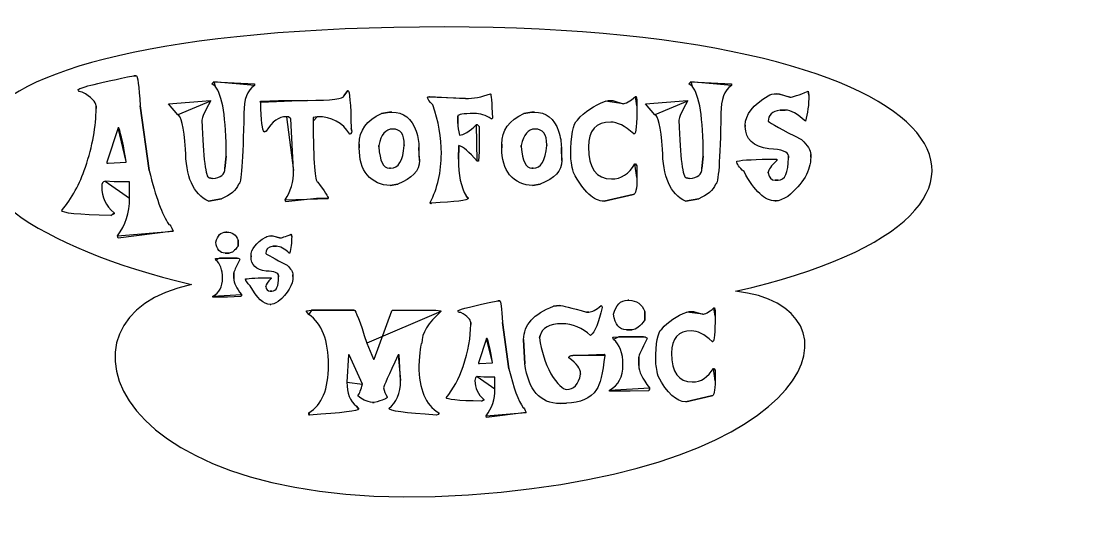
# Model space of a CAD drawing. Extents: x 0 to 471, y 0 to 188.
# Drawn here: x 199.1 to 470.8, y 31.2 to 158.7 of the extents above; entities that cross this region are included whole.
import ezdxf

# ---------------------------------------------------------------- set-up
doc = ezdxf.new("R2010")
doc.units = 0
doc.layers.add('mytext', color=7, linetype='CONTINUOUS')

msp = doc.modelspace()

# ---------------------------------------------------------------- linework, layer by layer
at = {"layer": 'mytext', "color": 7}
for points in [[(227.787987, 144.750074), (228.420455, 144.750074)], [(227.787987, 144.750074), (227.787987, 144.750074)], [(248.576944, 142.055213), (247.751985, 142.71518), (248.219462, 143.210152), (248.219462, 143.210152)], [(248.219462, 143.210152), (258.61394, 142.71518), (258.61394, 142.220208)], [(370.450829, 142.055213), (369.62587, 142.71518), (370.093346, 143.210152), (370.093346, 143.210152)], [(370.093346, 143.210152), (380.487832, 142.71518), (380.487832, 142.220208)], [(281.492792, 139.607894), (282.482743, 140.955324), (282.482743, 140.955268)], [(302.85922, 139.250407), (303.354196, 139.415402), (312.566233, 138.92043)], [(318.918414, 140.102866), (318.918414, 140.102809)], [(356.014053, 139.415345), (356.179045, 139.415345), (356.344036, 138.590383), (356.344036, 137.077957)], [(356.014053, 139.415345), (356.014053, 139.415345)], [(392.064743, 140.130306), (392.72471, 140.130306), (395.419571, 139.277847)], [(400.06685, 140.790273), (400.259328, 139.80033)], [(400.06685, 140.790273), (400.06685, 140.790273)], [(218.163469, 136.390494), (218.163469, 137.022964)], [(229.465403, 137.022964), (231.747788, 120.523792)], [(239.034923, 134.713073), (236.69754, 137.545432), (247.394503, 138.370394), (247.394503, 138.205399)], [(260.263857, 137.930416), (260.098866, 138.122909), (260.263857, 138.260463), (264.773631, 138.452941), (272.143261, 138.452941)], [(348.314439, 138.260407), (348.974406, 138.425388), (350.156847, 138.425388), (352.824213, 137.60044)], [(360.908808, 134.713073), (358.571425, 137.545432), (369.268388, 138.370394), (369.268388, 138.205399)], [(394.237136, 135.950516), (392.917202, 135.950516)], [(268.623438, 120.551288), (267.963471, 133.750626), (267.303504, 134.273095), (266.78103, 134.273095)], [(274.645636, 134.273095), (273.655686, 134.080617), (273.655686, 133.090659)], [(291.062318, 135.098057), (293.097215, 135.455544), (293.097209, 135.455544)], [(293.097209, 135.455544), (293.757176, 135.455544)], [(310.558834, 134.410593), (310.558834, 132.568191)], [(319.41339, 133.915621), (319.248398, 133.750626), (319.083407, 133.750626)], [(327.470491, 135.098057), (329.505388, 135.455544), (329.505383, 135.455544)], [(329.505383, 135.455544), (330.16535, 135.455544)], [(223.800686, 131.385741), (220.885833, 122.61368), (220.885833, 122.393691), (221.298313, 122.393691), (225.890582, 122.61368), (225.890582, 122.806172)], [(224.020675, 131.385741), (223.800686, 131.385741), (223.800686, 131.385741)], [(261.583791, 130.58829), (261.116315, 130.423295)], [(283.3352, 131.248257), (283.500191, 130.58829)], [(315.398591, 132.2382), (315.563583, 132.2382), (316.058558, 131.743229), (316.058558, 125.391046), (315.893567, 122.86118), (315.563583, 122.86118)], [(384.035153, 131.770725), (384.035153, 132.100716)], [(355.684069, 129.900826), (355.519078, 129.900826)], [(285.397601, 126.271001), (285.397601, 127.260959)], [(290.402345, 126.930968), (290.402345, 126.600992), (290.402345, 126.600992)], [(296.919518, 126.930968), (296.919518, 127.095964)], [(300.631832, 126.4085), (300.631832, 124.59358), (300.76933, 123.081168)], [(310.888817, 126.875975), (310.888817, 126.710979), (310.723826, 123.383648)], [(321.805775, 126.271001), (321.805775, 127.260959)], [(326.810519, 126.930968), (326.810519, 126.600992), (326.810519, 126.600992)], [(333.327691, 126.930968), (333.327691, 127.095964)], [(337.040005, 126.4085), (337.040005, 124.59358), (337.177504, 123.081168)], [(251.079318, 120.991266), (251.409302, 124.181113)], [(372.953203, 120.991266), (373.283186, 124.181113)], [(391.899748, 123.411145), (392.064743, 123.411145), (392.064743, 123.081168)], [(395.062098, 123.741135), (395.062098, 124.236107)], [(400.754314, 124.566083), (400.754314, 123.906117)], [(293.097209, 121.073757), (293.427193, 121.073757)], [(329.505383, 121.073757), (329.835366, 121.073757)], [(355.849062, 122.201213), (356.014053, 122.201213), (356.344036, 121.706227), (356.344036, 118.681389)], [(389.89235, 120.056317), (389.89235, 119.891322)], [(226.743039, 113.401654), (226.743039, 117.581444), (222.755739, 117.581444), (220.473354, 117.801433)], [(247.06452, 118.653878), (247.889478, 118.4614)], [(295.242108, 117.058962), (293.262207, 116.701489)], [(331.650281, 117.058962), (329.670381, 116.701489)], [(368.938405, 118.653878), (369.763363, 118.4614)], [(391.70727, 118.048919), (392.394733, 118.048919)], [(355.354086, 114.336604), (347.984456, 112.659183)], [(250.25436, 113.291653), (246.899528, 112.631686)], [(277.477993, 113.374143), (274.480644, 113.374143), (266.616039, 112.521698), (266.451047, 113.044167)], [(303.876669, 112.191708), (303.684179, 111.999216), (303.519187, 112.191708), (303.519187, 112.329263)], [(312.703727, 114.006613), (313.226199, 113.511642), (313.226199, 113.346646)], [(372.128245, 113.291653), (368.773412, 112.631686)], [(391.899748, 112.714176), (391.70727, 112.714176)], [(222.755739, 109.661842), (222.755739, 109.441853), (221.93078, 109.029372)], [(237.824983, 105.042074), (223.800686, 103.17216), (223.608197, 103.80463)], [(251.344815, 104.74565), (251.556113, 104.74565)], [(251.344815, 104.74565), (251.344815, 104.74565)], [(262.895753, 103.812415), (263.318348, 103.812415), (265.043945, 103.266562)], [(268.01972, 104.235011), (268.142977, 103.601122)], [(268.01972, 104.235011), (268.01972, 104.235011)], [(254.443847, 102.720709), (254.443847, 101.206416)], [(264.286795, 101.135979), (263.441605, 101.135979)], [(248.75642, 97.579138), (248.668376, 98.001733), (249.742473, 98.107384), (249.742476, 98.107384)], [(249.742476, 98.107384), (254.23255, 98.107384)], [(252.190006, 99.392777), (251.11591, 99.392777)], [(257.754177, 98.459542), (257.754177, 98.670844)], [(253.369751, 94.374455), (253.369751, 92.87776)], [(262.790104, 93.106669), (262.895753, 93.106669), (262.895753, 92.895376)], [(264.81504, 93.317971), (264.81504, 93.634915)], [(268.459924, 93.846208), (268.459924, 93.423613)], [(261.50471, 90.958478), (261.50471, 90.852827)], [(262.666847, 89.673086), (263.10705, 89.673086)], [(255.306646, 88.810288), (255.306646, 88.475728), (255.183389, 88.370077), (255.183389, 88.264435), (251.767411, 88.158784), (248.016878, 88.158784), (248.016878, 88.370077)], [(320.81121, 87.191092), (321.280201, 87.191092)], [(320.81121, 87.191092), (320.81121, 87.191092)], [(353.986108, 87.314503), (354.282313, 87.314503)], [(353.986108, 87.314503), (353.986108, 87.314503)], [(262.790104, 86.257101), (262.666847, 86.257101)], [(272.5052, 83.686006), (271.937474, 84.451193), (271.937474, 84.623987), (273.245711, 84.821457), (273.245711, 84.821457)], [(273.245711, 84.821457), (284.131223, 84.821457)], [(287.315421, 76.379629), (289.018597, 72.257443), (289.191383, 72.257443), (293.708501, 84.623987), (293.881287, 84.821457), (304.964271, 84.821457), (306.272507, 84.623987), (306.272507, 84.451193)], [(335.053706, 85.808963), (336.559412, 85.981741), (336.559412, 85.981583)], [(343.446166, 84.327782), (344.063259, 84.327782)], [(358.33044, 84.475885), (358.33044, 82.353086)], [(369.117219, 84.327782), (369.709628, 84.475806), (370.771028, 84.475806), (373.165347, 83.735295)], [(376.028657, 85.364498), (376.176759, 85.364498), (376.324861, 84.623987), (376.324861, 83.266375)], [(376.028657, 85.364419), (376.028657, 85.364498)], [(313.899772, 81.168268), (313.899772, 81.637251)], [(322.020712, 81.637251), (323.649836, 69.789072)], [(355.170926, 79.810657), (353.66522, 79.810657)], [(317.9479, 77.589123), (315.849785, 71.294786), (315.849785, 71.121992), (316.145989, 71.121992), (319.453606, 71.294786), (319.453606, 71.418165)], [(318.120686, 77.589092), (317.9479, 77.589092), (317.9479, 77.589123)], [(327.697964, 71.097475), (327.401759, 77.268401)], [(331.597988, 78.304958), (331.449885, 77.71255)], [(350.357603, 77.26848), (350.234177, 77.860889), (351.739883, 78.008912), (351.739891, 78.008754)], [(351.739891, 78.008754), (358.034236, 78.008754)], [(375.732452, 76.823936), (375.58435, 76.823936)], [(286.204654, 65.864371), (282.822987, 73.368217), (282.625517, 73.368217), (282.255261, 66.432088)], [(295.954718, 66.802352), (295.584463, 73.368217), (295.386993, 73.368217)], [(339.990447, 73.220084), (347.963284, 73.516288), (348.111386, 73.368265), (348.111386, 73.220242)], [(338.953732, 72.602983), (338.953732, 72.775777)], [(356.824734, 72.775809), (356.824734, 70.677686)], [(341.965144, 68.431476), (341.965144, 68.554855)], [(375.880554, 69.912499), (376.028657, 69.912499), (376.324861, 69.468192), (376.324861, 66.752985)], [(320.070699, 64.679553), (320.070699, 67.666274), (317.207388, 67.666274), (315.55358, 67.839068)], [(359.539942, 64.975758), (359.539942, 64.506759), (359.367156, 64.358736), (359.367156, 64.210713), (354.578517, 64.06269), (349.320888, 64.06269), (349.320888, 64.358894)], [(375.436248, 62.852959), (368.821015, 61.347245)], [(284.698948, 60.236486), (285.266673, 59.495975)], [(289.191383, 61.174467), (288.821128, 61.174467)], [(317.207388, 61.989022), (317.207388, 61.816244), (316.61498, 61.520039)], [(338.361323, 61.051167), (336.707515, 60.927788)], [(272.677985, 57.990261), (272.5052, 58.187731), (272.5052, 58.557994)], [(305.704782, 58.557994), (305.704782, 58.360525)], [(328.018852, 58.656729), (317.9479, 57.323809), (317.824481, 57.768116)]]:
    msp.add_lwpolyline(points, close=True, dxfattribs=at)
for points in [[(381.573697, 89.651949), (470.754145, 109.907597), (439.402281, 158.674697), (300.818089, 157.192885)], [(300.818089, 157.192885), (158.643105, 155.669998), (161.521417, 110.871245), (242.515569, 91.332805)], [(213.571201, 141.202754), (214.267832, 141.807722), (219.006761, 142.990163), (227.787987, 144.750074)], [(228.420455, 144.750074), (228.787103, 144.750074), (229.135419, 142.174371), (229.465403, 137.022964)], [(251.409302, 124.181113), (251.409302, 133.933953), (250.465182, 139.891986), (248.576944, 142.055213)], [(258.61394, 142.220208), (256.817364, 141.046934), (255.919076, 138.700385), (255.919076, 135.180561)], [(373.283186, 124.181113), (373.283186, 133.933953), (372.339067, 139.891986), (370.450829, 142.055213)], [(380.487832, 142.220208), (378.691251, 141.046934), (377.79296, 138.700385), (377.79296, 135.180561)], [(214.616148, 140.570284), (213.919516, 140.570284), (213.571201, 140.781107), (213.571201, 141.202754)], [(218.163469, 137.022964), (218.163469, 138.06791), (216.981029, 139.25035), (214.616148, 140.570284)], [(272.143261, 138.452941), (278.376282, 138.452941), (281.492792, 138.837925), (281.492792, 139.607894)], [(282.482743, 140.955268), (282.941053, 140.955268), (283.225205, 137.719598), (283.3352, 131.248257)], [(304.206652, 137.270506), (303.308364, 138.187124), (302.85922, 138.847091), (302.85922, 139.250407)], [(312.566233, 138.92043), (314.564466, 138.92043), (316.68186, 139.314575), (318.918414, 140.102866)], [(318.918414, 140.102809), (319.101739, 140.102809), (319.266731, 138.040413), (319.41339, 133.915621)], [(352.824213, 137.60044), (353.429183, 137.60044), (354.492463, 138.205408), (356.014053, 139.415345)], [(384.035153, 132.100716), (384.035153, 134.813908), (385.987552, 137.316282), (389.89235, 139.607838)], [(389.89235, 139.607838), (390.442325, 139.95615), (391.166456, 140.130306), (392.064743, 140.130306)], [(395.419571, 139.277847), (396.171208, 139.277847), (397.720301, 139.781989), (400.06685, 140.790273)], [(400.259328, 139.80033), (400.259328, 137.343784), (399.97518, 135.107227), (399.406883, 133.090659)], [(215.441107, 121.348754), (217.256015, 126.830142), (218.163469, 131.844055), (218.163469, 136.390494)], [(247.394503, 138.205399), (245.982907, 135.748863), (245.258777, 134.13561), (245.222112, 133.365642)], [(261.116315, 130.423295), (260.62134, 130.698282), (260.337187, 133.200656), (260.263857, 137.930416)], [(306.379043, 124.868633), (306.379043, 128.975094), (305.654913, 133.109052), (304.206652, 137.270506)], [(341.137299, 133.42065), (343.007206, 135.547205), (345.399586, 137.160457), (348.314439, 138.260407)], [(356.344036, 137.077957), (356.344036, 132.293203), (356.124047, 129.900826), (355.684069, 129.900826)], [(369.268388, 138.205399), (367.856793, 135.748863), (367.132662, 134.13561), (367.095997, 133.365642)], [(392.917202, 135.950516), (390.900634, 135.638866), (389.89235, 134.68558), (389.89235, 133.090659)], [(399.406883, 133.090659), (397.408647, 134.99723), (395.685397, 135.950516), (394.237136, 135.950516)], [(241.042322, 125.996019), (240.565679, 131.807388), (239.896546, 134.713073), (239.034923, 134.713073)], [(245.222112, 133.365642), (245.552096, 123.5578), (246.166231, 118.653878), (247.06452, 118.653878)], [(255.919076, 135.180561), (255.735752, 123.044501), (255.286607, 116.976471), (254.571643, 116.976471)], [(266.78103, 134.273095), (264.892791, 134.273095), (263.160378, 133.044826), (261.583791, 130.58829)], [(283.005217, 129.763328), (281.153642, 132.769839), (278.367115, 134.273095), (274.645636, 134.273095)], [(285.397601, 127.260959), (285.397601, 130.74411), (287.28584, 133.356476), (291.062318, 135.098057)], [(293.757176, 135.455544), (296.727028, 135.455544), (298.789425, 133.833126), (299.944367, 130.58829)], [(314.738624, 135.07056), (311.952097, 135.07056), (310.558834, 134.850571), (310.558834, 134.410593)], [(319.083407, 133.750626), (317.763473, 134.630582), (316.315212, 135.07056), (314.738624, 135.07056)], [(321.805775, 127.260959), (321.805775, 130.74411), (323.694013, 133.356476), (327.470491, 135.098057)], [(330.16535, 135.455544), (333.135201, 135.455544), (335.197598, 133.833126), (336.35254, 130.58829)], [(339.459884, 124.373591), (339.459884, 129.451673), (340.019022, 132.46736), (341.137299, 133.42065)], [(362.916207, 125.996019), (362.439564, 131.807388), (361.770431, 134.713073), (360.908808, 134.713073)], [(367.095997, 133.365642), (367.425981, 123.5578), (368.040117, 118.653878), (368.938405, 118.653878)], [(377.79296, 135.180561), (377.609636, 123.044501), (377.160492, 116.976471), (376.445528, 116.976471)], [(225.890582, 122.806172), (225.19395, 126.857639), (224.570648, 129.717495), (224.020675, 131.385741)], [(273.655686, 133.090659), (273.655686, 122.732842), (274.040666, 117.553933), (274.810627, 117.553933)], [(283.500191, 130.58829), (283.353532, 130.038315), (283.18854, 129.763328), (283.005217, 129.763328)], [(293.922169, 131.110759), (292.143925, 131.110759), (290.97065, 129.717495), (290.402345, 126.930968)], [(296.919518, 127.095964), (296.919518, 129.772494), (295.920402, 131.110759), (293.922169, 131.110759)], [(299.944367, 130.58829), (300.402677, 129.066694), (300.631832, 127.67343), (300.631832, 126.4085)], [(310.558834, 132.568191), (310.558834, 131.743229), (310.723826, 130.74411), (311.05381, 129.570836)], [(311.05381, 129.570836), (312.062092, 129.570836), (313.510352, 130.459957), (315.398591, 132.2382)], [(330.330342, 131.110759), (328.552098, 131.110759), (327.378824, 129.717495), (326.810519, 126.930968)], [(333.327691, 127.095964), (333.327691, 129.772494), (332.328575, 131.110759), (330.330342, 131.110759)], [(336.35254, 130.58829), (336.81085, 129.066694), (337.040005, 127.67343), (337.040005, 126.4085)], [(349.661872, 132.898167), (345.867063, 132.898167), (343.969658, 130.780773), (343.969658, 126.545984)], [(355.519078, 129.900826), (353.264191, 131.899054), (351.311789, 132.898167), (349.661872, 132.898167)], [(390.057345, 126.078509), (386.04255, 126.610153), (384.035153, 128.507558), (384.035153, 131.770725)], [(389.89235, 133.090659), (390.497319, 132.577356), (393.338844, 131.019102), (398.416926, 128.415897)], [(398.416926, 128.415897), (399.975185, 126.949304), (400.754314, 125.666033), (400.754314, 124.566083)], [(246.899528, 112.631686), (242.994724, 114.483263), (241.042322, 118.938041), (241.042322, 125.996019)], [(287.405002, 119.39635), (286.066735, 121.119599), (285.397601, 123.41115), (285.397601, 126.271001)], [(290.402345, 126.600992), (290.658999, 122.916169), (291.557287, 121.073757), (293.097209, 121.073757)], [(293.427193, 121.073757), (295.407094, 121.073757), (296.571202, 123.026161), (296.919518, 126.930968)], [(315.563583, 122.86118), (313.455355, 125.299385), (311.8971, 126.63765), (310.888817, 126.875975)], [(323.813175, 119.39635), (322.474908, 121.119599), (321.805775, 123.41115), (321.805775, 126.271001)], [(326.810519, 126.600992), (327.067172, 122.916169), (327.96546, 121.073757), (329.505383, 121.073757)], [(329.835366, 121.073757), (331.815267, 121.073757), (332.979375, 123.026161), (333.327691, 126.930968)], [(343.969658, 126.545984), (343.969658, 121.082927), (345.92206, 118.351399), (349.826863, 118.351399)], [(368.773412, 112.631686), (364.868609, 114.483263), (362.916207, 118.938041), (362.916207, 125.996019)], [(395.062098, 124.236107), (395.062098, 125.281053), (393.393847, 125.895188), (390.057345, 126.078509)], [(300.76933, 123.081168), (300.76933, 120.42296), (298.926923, 118.415558), (295.242108, 117.058962)], [(303.519187, 112.329263), (305.425758, 115.959073), (306.379043, 120.138864), (306.379043, 124.868633)], [(310.723826, 123.383648), (310.723826, 119.368853), (311.383793, 116.243175), (312.703727, 114.006613)], [(337.177504, 123.081168), (337.177504, 120.42296), (335.335096, 118.415558), (331.650281, 117.058962)], [(340.119851, 120.02882), (339.679873, 121.788732), (339.459884, 123.236989), (339.459884, 124.373591)], [(381.86276, 122.888676), (383.366016, 123.236989), (386.711678, 123.411145), (391.899748, 123.411145)], [(383.705162, 120.221312), (382.476894, 121.302921), (381.86276, 122.192042), (381.86276, 122.888676)], [(392.064743, 123.081168), (390.616481, 121.6879), (389.89235, 120.679616), (389.89235, 120.056317)], [(392.394733, 118.048919), (394.172976, 118.048919), (395.062098, 119.946325), (395.062098, 123.741135)], [(400.754314, 123.906117), (400.754314, 120.49629), (398.80191, 117.150627), (394.897102, 113.869129)], [(209.391411, 110.266801), (211.976281, 113.364978), (213.992846, 117.058962), (215.441107, 121.348754)], [(231.747788, 120.523792), (233.379373, 113.777463), (235.056789, 109.176026), (236.780036, 106.719481)], [(247.889478, 118.4614), (250.016038, 118.699716), (251.079318, 119.543004), (251.079318, 120.991266)], [(266.451047, 113.044167), (267.899308, 115.097397), (268.623438, 117.599771), (268.623438, 120.551288)], [(347.984456, 112.659183), (345.344588, 112.659183), (342.723053, 115.115728), (340.119851, 120.02882)], [(349.826863, 118.351399), (352.320072, 118.351399), (354.327471, 119.63467), (355.849062, 122.201213)], [(369.763363, 118.4614), (371.889923, 118.699716), (372.953203, 119.543004), (372.953203, 120.991266)], [(391.70727, 112.714176), (389.067402, 112.714176), (386.400033, 115.216555), (383.705162, 120.221312)], [(389.89235, 119.891322), (390.075681, 118.663053), (390.680654, 118.048919), (391.70727, 118.048919)], [(220.473354, 117.801433), (219.905048, 117.654774), (219.620896, 117.168963), (219.620896, 116.344001)], [(254.571643, 116.976471), (253.911676, 115.473216), (252.472581, 114.244943), (250.25436, 113.291653)], [(274.810627, 117.553933), (276.588871, 115.170722), (277.477993, 113.777459), (277.477993, 113.374143)], [(293.262207, 116.701489), (290.970656, 116.701489), (289.018254, 117.599776), (287.405002, 119.39635)], [(329.670381, 116.701489), (327.378829, 116.701489), (325.426427, 117.599776), (323.813175, 119.39635)], [(356.344036, 118.681389), (356.344036, 115.784866), (356.014053, 114.336604), (355.354086, 114.336604)], [(376.445528, 116.976471), (375.785561, 115.473216), (374.346467, 114.244943), (372.128245, 113.291653)], [(219.620896, 116.344001), (219.620896, 113.704134), (220.665844, 111.476747), (222.755739, 109.661842)], [(223.608197, 103.80463), (225.698092, 106.499492), (226.743039, 109.6985), (226.743039, 113.401654)], [(313.226199, 113.346646), (313.226199, 112.851675), (310.109689, 112.466695), (303.876669, 112.191708)], [(394.897102, 113.869129), (393.467172, 113.099161), (392.468054, 112.714176), (391.899748, 112.714176)], [(221.93078, 109.029372), (213.5712, 109.194362), (209.391411, 109.606839), (209.391411, 110.266801)], [(236.780036, 106.719481), (237.128352, 106.719481), (237.476667, 106.160345), (237.824983, 105.042074)], [(248.75642, 102.192471), (249.179015, 103.894591), (250.041814, 104.74565), (251.344815, 104.74565)], [(251.556113, 104.74565), (252.988242, 104.74565), (253.95082, 104.07067), (254.443847, 102.720709)], [(257.754177, 98.670844), (257.754177, 100.408177), (259.004355, 102.010517), (261.50471, 103.477864)], [(261.50471, 103.477864), (261.856873, 103.700898), (262.320554, 103.812415), (262.895753, 103.812415)], [(265.043945, 103.266562), (265.525234, 103.266562), (266.517159, 103.589378), (268.01972, 104.235011)], [(268.142977, 103.601122), (268.142977, 102.028127), (267.961026, 100.595997), (267.597125, 99.304733)], [(251.11591, 99.392777), (249.812908, 99.392777), (249.026411, 100.326008), (248.75642, 102.192471)], [(254.443847, 101.206416), (253.633873, 99.997323), (252.882593, 99.392777), (252.190006, 99.392777)], [(263.441605, 101.135979), (262.150342, 100.936421), (261.50471, 100.326005), (261.50471, 99.304733)], [(267.597125, 99.304733), (266.3176, 100.525563), (265.214157, 101.135979), (264.286795, 101.135979)], [(254.23255, 98.107384), (254.655145, 98.060444), (254.866442, 97.954793), (254.866442, 97.790431)], [(261.610359, 94.814657), (259.039571, 95.155083), (257.754177, 96.370045), (257.754177, 98.459542)], [(261.50471, 99.304733), (261.892089, 98.97605), (263.711596, 97.978257), (266.963232, 96.311352)], [(250.482017, 92.965804), (250.482017, 95.149211), (249.906818, 96.686989), (248.75642, 97.579138)], [(254.866442, 97.790431), (253.868648, 95.747891), (253.369751, 94.609233), (253.369751, 94.374455)], [(266.963232, 96.311352), (267.961026, 95.372251), (268.459924, 94.550537), (268.459924, 93.846208)], [(248.016878, 88.370077), (249.660304, 89.273963), (250.482017, 90.805872), (250.482017, 92.965804)], [(253.369751, 92.87776), (253.369751, 91.786059), (254.015383, 90.430235), (255.306646, 88.810288)], [(256.363134, 92.772118), (257.325712, 92.995152), (259.468036, 93.106669), (262.790104, 93.106669)], [(257.542879, 91.06413), (256.756382, 91.756714), (256.363134, 92.326043), (256.363134, 92.772118)], [(262.895753, 92.895376), (261.968391, 92.003227), (261.50471, 91.357595), (261.50471, 90.958478)], [(264.81504, 93.634915), (264.81504, 94.304024), (263.746813, 94.697271), (261.610359, 94.814657)], [(263.10705, 89.673086), (264.24571, 89.673086), (264.81504, 90.888047), (264.81504, 93.317971)], [(268.459924, 93.423613), (268.459924, 91.240206), (267.209746, 89.097884), (264.709391, 86.996649)], [(242.515569, 91.332805), (203.764129, 83.418221), (220.326297, 31.210413), (313.301329, 37.586309)], [(262.666847, 86.257101), (260.976466, 86.257101), (259.268477, 87.859444), (257.542879, 91.06413)], [(261.50471, 90.852827), (261.622098, 90.066333), (262.009477, 89.673086), (262.666847, 89.673086)], [(264.709391, 86.996649), (263.793768, 86.503617), (263.154005, 86.257101), (262.790104, 86.257101)], [(310.616839, 84.623987), (311.110513, 85.068288), (314.508637, 85.92399), (320.81121, 87.191092)], [(313.301329, 37.586309), (404.546521, 43.838989), (415.617457, 85.844733), (381.573697, 89.651949)], [(321.280201, 87.191092), (321.543493, 87.191092), (321.79033, 85.339812), (322.020712, 81.637251)], [(350.357603, 83.735374), (350.950012, 86.12146), (352.159514, 87.314503), (353.986108, 87.314503)], [(354.282313, 87.314503), (356.289921, 87.314503), (357.639296, 86.368297), (358.33044, 84.475885)], [(284.131223, 84.821457), (284.476795, 84.821457), (285.538194, 82.007514), (287.315421, 76.379629)], [(306.272507, 84.451193), (303.014258, 81.587883), (301.385134, 78.897362), (301.385134, 76.379629)], [(311.35735, 84.17968), (310.863676, 84.17968), (310.616839, 84.327782), (310.616839, 84.623987)], [(327.401759, 77.268401), (327.401759, 81.003863), (329.952408, 83.850717), (335.053706, 85.808963)], [(336.559412, 85.981583), (337.267012, 85.981583), (339.562597, 85.430316), (343.446166, 84.327782)], [(344.063259, 84.327782), (344.853137, 84.327782), (345.898081, 84.879049), (347.198089, 85.981583)], [(347.494294, 85.5126), (346.589225, 81.645481), (345.593648, 79.242934), (344.507565, 78.304958)], [(347.198089, 85.981583), (347.395559, 85.981583), (347.494294, 85.825255), (347.494294, 85.5126)], [(362.674772, 79.98345), (364.353264, 81.892324), (366.500747, 83.340434), (369.117219, 84.327782)], [(373.165347, 83.735295), (373.708388, 83.735295), (374.662825, 84.278336), (376.028657, 85.364419)], [(277.565359, 70.751745), (277.565359, 77.087224), (275.878639, 81.398644), (272.5052, 83.686006)], [(313.899772, 81.637251), (313.899772, 82.377767), (313.052298, 83.225244), (311.35735, 84.17968)], [(353.66522, 79.810657), (351.838626, 79.810657), (350.736087, 81.118896), (350.357603, 83.735374)], [(358.33044, 82.353086), (357.19499, 80.658133), (356.141818, 79.810657), (355.170926, 79.810657)], [(376.324861, 83.266375), (376.324861, 78.971416), (376.127392, 76.823936), (375.732452, 76.823936)], [(311.949759, 70.381481), (313.249768, 74.314424), (313.899772, 77.910019), (313.899772, 81.168268)], [(337.151821, 81.31637), (333.975851, 81.31637), (332.124573, 80.312566), (331.597988, 78.304958)], [(344.507565, 78.304958), (342.417678, 80.312566), (339.965764, 81.31637), (337.151821, 81.31637)], [(361.169066, 71.862504), (361.169066, 76.420766), (361.670968, 79.127749), (362.674772, 79.98345)], [(370.326721, 79.514452), (366.92037, 79.514452), (365.217194, 77.613809), (365.217194, 73.812524)], [(375.58435, 76.823936), (373.560286, 78.617613), (371.807743, 79.514452), (370.326721, 79.514452)], [(301.385134, 76.379629), (301.056018, 76.099876), (300.80918, 74.158091), (300.644622, 70.554275)], [(319.453606, 71.418165), (318.959932, 74.330848), (318.515625, 76.387823), (318.120686, 77.589092)], [(331.449885, 77.71255), (331.94356, 74.355566), (332.897996, 71.303012), (334.313195, 68.554887)], [(352.776607, 70.801349), (352.776607, 73.862129), (351.970272, 76.017839), (350.357603, 77.26848)], [(358.922849, 77.564447), (357.524106, 74.701138), (356.824734, 73.104925), (356.824734, 72.775809)], [(358.034236, 78.008754), (358.626645, 77.942931), (358.922849, 77.794829), (358.922849, 77.564447)], [(295.386993, 73.368217), (292.885711, 68.168184), (291.63507, 65.354241), (291.63507, 64.92639)], [(365.217194, 73.812524), (365.217194, 68.908695), (366.969737, 66.45678), (370.474823, 66.45678)], [(272.5052, 58.557994), (275.878639, 60.532691), (277.565359, 64.597274), (277.565359, 70.751745)], [(336.707515, 60.927788), (331.622672, 60.927788), (328.619489, 64.317684), (327.697964, 71.097475)], [(338.953732, 72.775777), (339.019555, 73.071981), (339.365127, 73.220084), (339.990447, 73.220084)], [(341.965144, 68.554855), (341.965144, 69.821958), (340.96134, 71.171333), (338.953732, 72.602983)], [(348.111386, 73.220242), (347.584801, 68.629067), (346.885429, 65.724615), (346.013271, 64.506886)], [(349.320888, 64.358894), (351.6247, 65.625996), (352.776607, 67.773481), (352.776607, 70.801349)], [(356.824734, 70.677686), (356.824734, 69.147301), (357.729803, 67.246659), (359.539942, 64.975758)], [(361.761475, 67.962478), (361.366536, 69.542235), (361.169066, 70.842244), (361.169066, 71.862504)], [(300.644622, 70.554275), (300.644622, 64.580813), (302.331342, 60.582053), (305.704782, 58.557994)], [(307.605427, 62.408652), (309.464933, 64.646642), (310.913044, 67.304251), (311.949759, 70.381481)], [(323.649836, 69.789072), (324.834654, 64.934616), (326.044156, 61.626999), (327.278341, 59.866223)], [(334.313195, 68.554887), (336.05751, 65.856135), (337.406886, 64.506759), (338.361323, 64.506759)], [(338.361323, 64.506759), (340.204373, 64.506759), (341.405646, 65.814998), (341.965144, 68.431476)], [(368.821015, 61.347245), (366.451379, 61.347245), (364.098199, 63.552323), (361.761475, 67.962478)], [(370.474823, 66.45678), (372.712812, 66.45678), (374.514723, 67.608686), (375.880554, 69.912499)], [(282.255261, 66.432088), (282.255261, 63.60169), (283.069824, 61.53649), (284.698948, 60.236486)], [(285.069204, 62.877635), (285.497055, 63.552328), (285.875538, 64.547907), (286.204654, 65.864371)], [(292.943306, 59.693445), (294.950914, 61.092183), (295.954718, 63.461819), (295.954718, 66.802352)], [(315.55358, 67.839068), (315.158641, 67.723872), (314.961171, 67.370069), (314.961171, 66.77766)], [(314.961171, 66.77766), (314.961171, 64.885248), (315.70991, 63.289035), (317.207388, 61.989022)], [(376.324861, 66.752985), (376.324861, 64.152968), (376.028657, 62.852959), (375.436248, 62.852959)], [(288.821128, 61.174467), (287.24137, 61.454211), (285.990729, 62.021933), (285.069204, 62.877635)], [(292.573051, 62.680165), (292.573051, 62.235864), (291.445828, 61.733965), (289.191383, 61.174467)], [(291.63507, 64.92639), (291.717349, 64.152962), (292.030009, 63.404221), (292.573051, 62.680165)], [(317.824481, 57.768116), (319.32196, 59.709901), (320.070699, 62.013713), (320.070699, 64.679553)], [(346.013271, 64.506886), (344.44997, 62.203073), (341.899321, 61.051167), (338.361323, 61.051167)], [(316.61498, 61.520039), (310.608611, 61.651685), (307.605427, 61.94789), (307.605427, 62.408652)], [(327.278341, 59.866223), (327.525178, 59.866223), (327.772015, 59.463058), (328.018852, 58.656729)], [(285.266673, 59.495975), (285.266673, 59.035213), (281.070444, 58.533308), (272.677985, 57.990261)], [(305.137057, 57.990261), (297.00789, 58.500397), (292.943306, 59.068124), (292.943306, 59.693445)], [(305.704782, 58.360525), (305.704782, 58.113683), (305.51554, 57.990261), (305.137057, 57.990261)]]:
    msp.add_open_spline(points, degree=3, dxfattribs=at)

doc.saveas('drawing.dxf')
